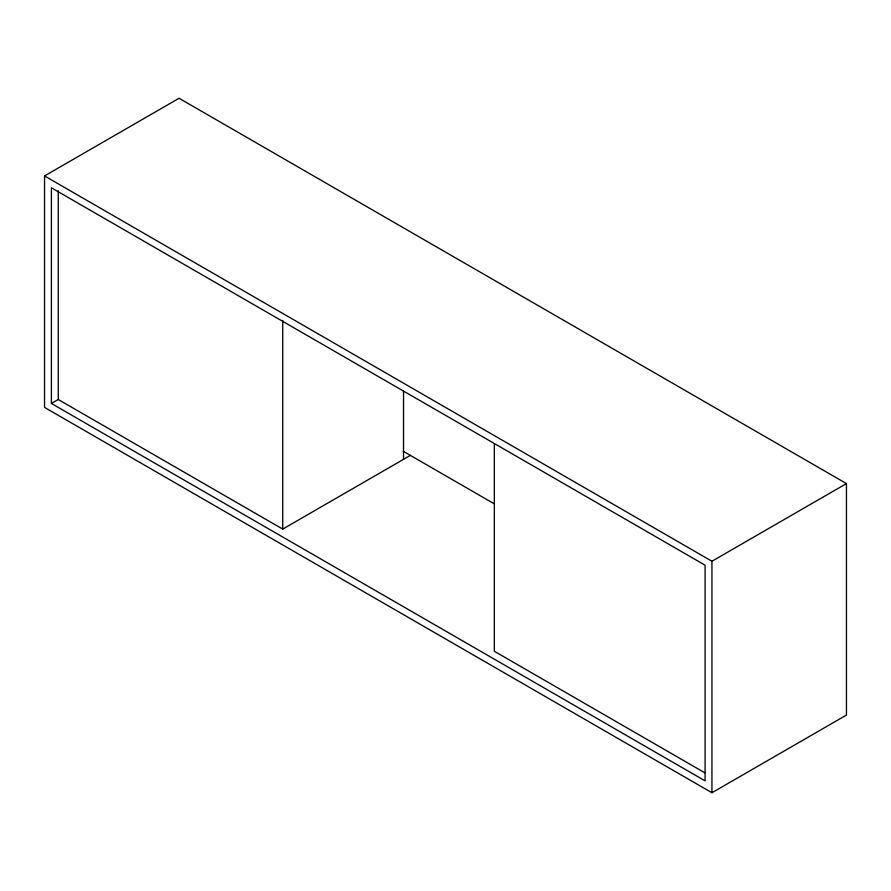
<?xml version="1.0" encoding="UTF-8"?>
<svg xmlns="http://www.w3.org/2000/svg" width="891" height="891" viewBox="0 0 891 891"><rect width="100%" height="100%" fill="white"/><g stroke="black" fill="none" stroke-linecap="round" stroke-linejoin="round"><path stroke-width="1.34" d="M44.55 175.928L179.058 98.266L846.45 483.59L846.45 715.072L711.942 792.734L44.55 407.41L44.55 175.928L711.942 561.241L846.45 483.59M51.4 403.456L705.093 780.861L705.093 565.195L51.4 187.801L51.4 403.456L58.26 399.502L282.725 529.098L410.372 455.39M403.178 451.236L494.538 503.983M704.725 772.742L494.338 651.265L494.338 443.952M711.942 561.241L711.942 792.734M403.523 391.171L403.523 459.355M282.725 320.392L282.725 529.098M58.26 190.797L58.26 399.502"/></g></svg>
